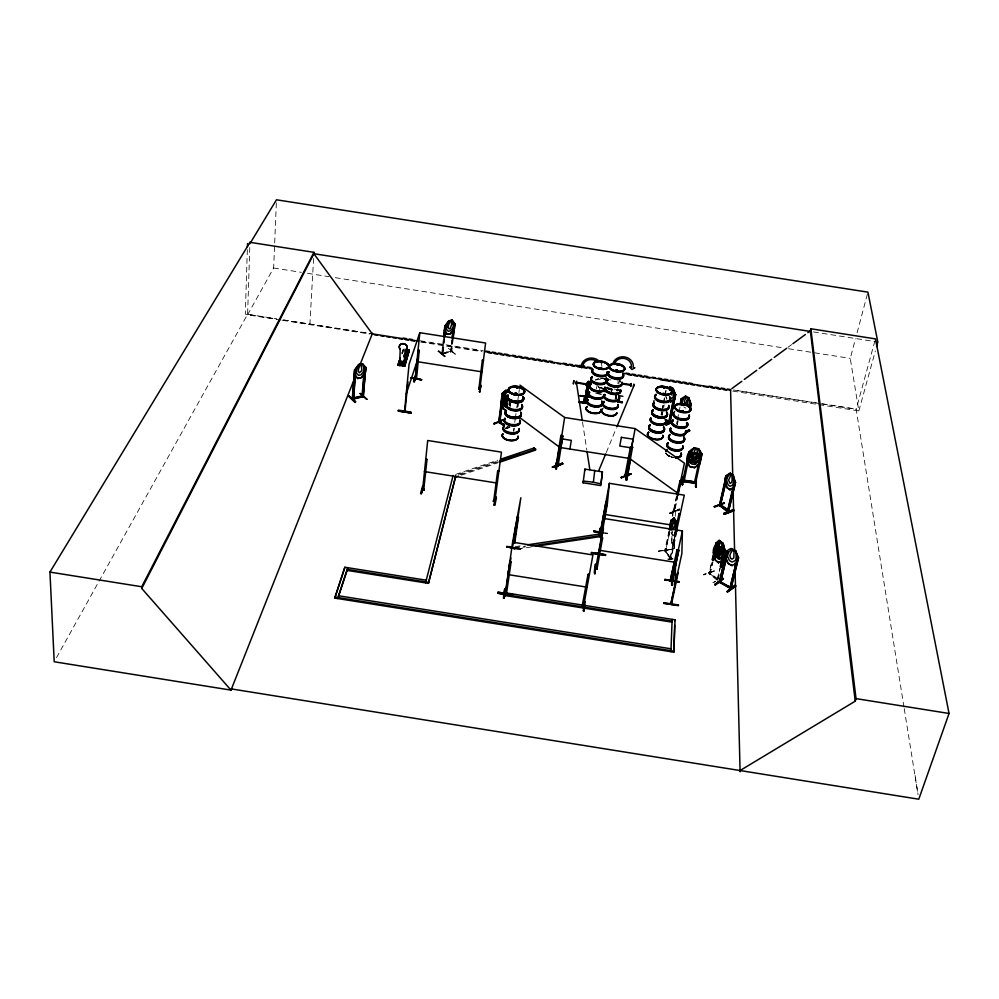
<?xml version="1.0" encoding="UTF-8"?>
<svg xmlns="http://www.w3.org/2000/svg" width="999" height="999" viewBox="0 0 999 999"><rect width="100%" height="100%" fill="white"/><g stroke="black" fill="none" stroke-linecap="round" stroke-linejoin="round"><path stroke-width="0.75" stroke-dasharray="5 3.75" d="M673.751 544.393L672.552 544.18L672.652 542.782L674.175 543.019L673.651 544.43L674.038 542.994M673.863 548.264L674.163 539.66L673.863 548.264L674.625 548.376L674.163 539.66M672.577 543.381L674.175 543.294M247.34 249.675L245.304 314.123L276.76 319.006M281.006 320.092L247.59 314.835L249.9 243.694M674.75 531.643L674.362 543.993L671.678 543.568L672.115 531.218M675.249 516.196L675.586 510.651L672.989 510.239L672.639 515.784M671.678 543.568L672.252 531.83M672.777 516.408L672.989 510.239M247.59 314.835L273.639 267.994L276.473 199.788M670.004 558.366L670.466 558.229M666.071 550.649L664.884 549.862L665.396 550.574M309.865 324.625L313.861 253.709M602.197 532.966L607.542 533.616M402.572 351.685L405.494 352.497M620.092 381.481C618.356 379.495 619.83 383.042 620.279 380.419M619.255 381.343L618.793 383.866M615.884 398.151L616.096 395.204M616.246 395.292L615.933 398.476L617.132 392.282L616.171 398.638M616.058 398.501L617.057 398.164M618.106 382.23L617.832 383.666M614.984 401.148L615.596 395.167M615.347 398.126L615.646 395.142M445.129 356.094L438.586 350.724L445.154 356.094L444.543 356.793L438.049 351.336L444.543 356.768M612.137 389.036L611.513 392.607M443.494 338.336L441.72 353.871L451.585 351.561M444.617 338.311L443.032 353.846L442.919 352.597L441.958 352.759L442.008 354.071L443.718 338.524M444.393 338.124L442.569 353.634L441.883 353.796M611.138 390.109L610.926 391.258M448.951 348.788L455.094 353.796M451.785 350.836L450.487 351.81L451.973 339.41M450.724 351.998L452.197 339.598M450.487 351.81L451.423 351.561L452.859 339.21M442.095 354.046L451.71 351.76L453.084 339.398M451.81 351.735L451.923 350.736L450.774 350.736M604.407 388.561L598.726 387.4L601.773 387.874M599.375 387.649L604.407 388.623M596.715 386.613L596.328 388.936M508.766 404.77L509.078 402.447M509.428 405.806L510.264 399.687M509.74 405.681L510.576 399.563M507.255 426.66L507.267 427.772M507.442 426.673L507.155 427.684C505.082 426.036 508.878 428.846 507.867 426.573M509.94 407.929L510.651 403.246M507.529 426.735L507.392 427.784L506.543 427.297M510.352 405.706L510.464 403.409M513.511 431.231L513.923 428.284M514.747 422.365L515.359 417.932M515.571 416.458L515.984 413.499M516.808 407.592L517.682 401.373M517.882 399.9L518.718 393.993M518.918 392.52L519.33 389.56M513.848 431.118L514.26 428.171M517.157 407.48L517.569 404.533M518.094 406.543L518.506 403.584M520.804 549.038L515.159 548.126L520.804 549.025M513.811 547.489C530.931 548.701 512.637 550.187 513.299 548.239M513.436 547.702L513.311 549L514.073 547.802M513.986 548.926L514.148 547.802M531.256 546.94L514.473 549.462L514.622 548.501L525.299 546.903M618.481 390.359L617.257 390.634L617.444 389.41M520.779 549.225L520.879 548.576M598.701 387.6L598.863 386.65M599.537 390.085L599.937 387.774M617.444 389.573L618.581 389.935M620.154 381.019L617.07 380.894M611.388 392.532L612.012 389.011L608.441 387.175M617.007 392.257L616.221 398.039M617.22 391.221L618.119 386.888M607.504 533.803L607.617 533.166L604.557 532.717M677.984 495.117L674.675 511.388C676.385 510.002 672.14 508.916 674.275 510.339C674.175 513.636 672.165 508.129 674.562 510.439M676.485 496.153L673.388 510.876L674.525 511.226M674.8 510.239L673.863 509.565M507.617 427.56L506.943 427.122M661.051 414.835L661.638 411.875M661.937 410.389L663.099 404.458M663.398 402.972L664.572 397.04M664.859 395.554L666.033 389.622L666.745 390.06M661.326 414.71L661.912 411.738M662.2 410.264L663.373 404.32M663.661 402.847L664.834 396.915M665.134 395.429L666.296 389.498L667.157 389.972M661.9 415.309L662.487 412.35M662.175 415.184L663.348 409.253M663.636 407.767L664.223 404.807M676.523 423.976L677.135 420.991M677.434 419.505L678.658 413.549M678.958 412.063L680.182 406.106M677.122 424.587L678.646 417.145M677.384 424.463L677.996 421.478M658.616 551.698L658.716 551.048L671.303 549.438L671.203 550.099L658.341 551.211M679.795 509.89L669.717 513.374L679.42 508.941M669.867 512.774L670.242 513.723L679.757 509.802M668.93 531.181L664.71 550.924M669.38 531.118L665.359 551.835L670.229 530.332M676.822 496.016L673.738 510.701L674.15 509.665M669.792 530.394L665.759 551.673M665.359 551.835L665.334 550.586M665.796 551.785L666.071 550.586M677.659 495.242L674.175 511.438M675.586 510.651L675.399 511.563L672.802 511.163M672.652 542.782L672.702 544.28M675.274 531.368L672.552 544.18L673.801 544.368M669.929 558.466L675.898 530.669M670.441 558.304L676.648 529.158M676.485 531.031L675.973 533.491L672.926 535.626L671.041 532.829M670.167 557.367L670.866 557.28L670.604 559.203L676.535 531.293M676.885 531.356L671.041 559.14L665.147 550.874M714.522 570.754L703.371 574.587L714.51 570.741M703.87 575.024L703.958 574.375M709.789 574.013C712.312 573.613 708.378 570.254 709.04 573.451L711.825 561.301M709.203 572.29C711.925 572.714 708.254 573.401 709.864 572.165M711.85 562.687L708.953 573.251M709.964 572.877L709.827 574.088M709.952 574.113L712.649 562M709.864 574.025L713.011 561.875M712.874 582.767L715.646 581.218L713.011 582.792M717.582 578.896C701.698 565.933 710.826 576.023 717.881 579.02M717.407 578.683L719.892 568.131M717.419 580.057L720.254 568.006M718.231 579.383L719.292 574.862M818.868 404.632L858.84 410.914L850.274 358.391L855.481 338.811M857.092 332.792L867.519 293.656M903.983 707.105L856.168 409.278L875.049 340.384M858.84 410.914L875.336 350.999M401.935 353.871L403.421 349.126M402.048 353.896L403.434 349.7M401.998 352.659L403.384 349.488M402.11 352.672L402.922 349.85M606.281 452.472L616.321 428.159M56.481 657.679L247.615 314.26L276.473 318.793M671.291 549.462L658.304 551.248M714.322 571.203L703.82 574.85M787.911 347.352L791.658 344.605M445.017 356.593L438.449 351.236M672.789 542.807L672.602 543.881L673.95 544.118M595.416 379.957L598.838 378.259M505.594 428.534L509.602 426.923M507.342 428.209L509.927 427.135M507.38 428.309L509.965 427.21M505.681 427.934L508.279 426.873L505.731 428.022M505.681 428.421L509.552 426.81M669.904 512.862L679.457 509.015M669.717 513.374L679.37 509.428M455.569 474.4L497.727 460.214M458.366 474.35L497.602 461.126M460.052 474.7L497.852 461.938M461.401 475.137L497.727 462.862M438.037 351.398L438.648 350.699L445.079 356.156M595.541 380.032L600.849 379.108L604.682 379.707M515.084 546.665L521.178 545.754M514.947 547.627L525.611 546.028M451.486 351.573L451.698 350.549M670.104 557.492L665.521 551.061L670.829 558.104M670.766 558.016L670.229 557.355M667.457 559.115L673.064 558.291M668.768 559.353L672.989 558.803M668.693 559.452L673.014 558.941M675.911 533.354L673.051 535.439M672.926 535.626L671.091 532.742M442.107 353.072L450.799 351.273L442.894 352.897M513.798 547.627L520.854 548.763M813.486 331.93L877.809 342.008M273.639 267.994L301.398 272.352M307.555 273.314L329.146 276.698M335.314 277.672L782.429 347.752M788.598 348.726L850.274 358.391M282.929 319.967L372.252 333.853L282.555 319.755M816.32 402.872L733.628 390.022L819.405 403.509M822.439 403.821L856.131 409.053M420.129 340.746L483.141 350.649M820.941 403.746L856.168 409.278M421.466 341.583L481.443 351.011M282.53 320.329L369.842 334.053M420.579 342.033L482.092 351.698M732.754 391.096L817.332 404.395M601.848 378.284L604.894 378.771M600.299 378.259L604.87 378.971M606.393 379.208L610.963 379.932M606.48 387.637L612.562 388.599M606.455 387.849L612.537 388.798M614.06 389.048L618.606 389.76M607.842 388.823L618.468 390.497M607.817 389.036L618.456 390.659M597.29 393.469L601.885 394.193M595.741 393.431L601.86 394.393M671.877 542.632L674.562 543.056M455.482 354.146L448.501 348.401M455.069 354.22L448.588 348.876M671.278 457.142L673.338 457.617M606.942 388.286L609.74 389.498M683.915 407.043L685.926 408.154M669.38 456.418L665.721 453.221M709.565 573.264L717.332 579.982M716.957 580.107L709.09 573.438M665.621 549.925L664.997 550.012M596.066 384.478L599.375 387.724M670.541 559.115L664.76 551.111M513.424 547.852L514.473 549.462M665.958 396.541L666.87 399.038M665.871 396.578L666.783 399.088M904.232 708.641L918.031 794.605M915.096 775.536L918.081 794.767M582.517 422.14L586.763 449.737M669.542 455.931A7.93 4.096 11.5 0 1 667.944 455.007M666.733 453.958A7.93 4.096 11.5 0 1 665.996 452.834M673.401 457.317A7.992 4.121 11.5 0 1 665.896 453.022M673.338 457.579A7.955 4.108 11.5 0 1 671.303 457.117A7.992 4.121 11.5 0 0 673.338 457.579A7.942 4.096 11.5 0 1 665.883 453.284A7.992 4.121 11.5 0 0 669.417 456.393A7.955 4.108 11.5 0 1 665.871 453.296M601.273 364.136A10.402 9.141 7.1 0 1 601.922 366.471M619.942 381.443A7.78 3.784 9.9 0 1 621.091 382.405M606.58 387.649A7.705 3.784 9.9 0 1 607.867 387.063"/><path stroke-width="1.5" d="M678.134 572.702L671.465 604.395L671.066 602.759L670.804 604.383L681.855 553.583L682.404 530.919L604.82 518.631M678.358 605.544L663.786 603.284L663.923 602.634L678.483 604.969M677.472 556.568L678.771 550.212L676.96 549.637M664.735 579.832L678.958 582.205L664.722 579.67M674 518.156L675.986 521.003L675.411 529.62M695.841 482.13L694.667 481.868L694.305 483.279L700.823 453.671L701.81 454.17L695.529 483.466L695.666 482.367M700.848 458.778L697.527 453.658L696.952 449.25M699.824 463.598L694.605 467.619L690.197 466.92C684.04 461.588 686.925 450.711 694.193 448.064L698.638 448.763L701.997 454.145L699.962 463.661L694.605 467.619M672.464 580.419C670.829 578.908 672.339 583.803 672.377 580.082M698.638 448.838L694.193 448.139M671.003 603.184L671.69 603.309L670.928 602.784M671.465 604.395L670.816 603.933M682.404 530.919L671.59 581.043M671.715 580.369L670.429 579.807M672.227 581.53L676.835 559.552M695.566 462.687L691.196 462.112M696.241 486.875L695.566 486.838L695.853 479.732M695.779 479.183L695.704 486.763M696.291 486.95L696.328 479.82L695.654 479.782M700.636 453.733L701.847 454.245L698.538 448.876L699.675 453.908L698.913 457.417L695.491 459.752L692.632 459.303L690.346 456.068L691.096 452.547L694.193 448.064M694.442 483.279L695.616 483.179L682.667 481.131M694.505 453.883L695.941 454.033L696.54 458.254L696.103 460.314L694.255 461.888L692.831 461.663L691.82 459.64L694.505 453.808M694.168 483.191L694.542 481.855L683.166 480.044L682.667 481.381L688.998 451.898L689.997 452.385M693.181 452.847L690.097 457.242L689.347 460.739L691.633 463.961L694.492 464.41L697.901 462.087C699.138 458.229 699.188 451.286 693.181 452.847L687.824 456.843L693.231 452.972L697.527 453.658L700.973 458.916L695.616 462.887L700.973 458.991L697.627 453.621L697.102 455.631L695.254 457.217L693.83 456.993L692.819 454.957L695.516 449.026L696.952 449.325M678.271 549.837L678.758 550.599M679.02 513.536L680.282 513.998L679.02 513.536L676.523 525.524M678.483 604.919L678.346 605.569L663.798 603.259M694.605 467.544L690.197 466.845L686.837 461.513M687.961 456.98L691.196 462.187L687.974 456.743M690.159 452.36L688.998 451.898M672.539 578.171L672.439 585.377L671.64 585.264L671.59 580.794M671.765 579.445L671.827 576.71M672.439 585.352L671.94 577.497M670.441 580.956L670.691 579.42L670.317 580.069M694.342 482.192C687.15 479.732 684.902 480.969 682.941 481.143M681.855 484.677C684.09 468.568 679.32 483.766 682.579 484.79L682.629 484.19M682.579 484.79L682.891 477.147L682.042 477.609M682.891 480.082L684.327 480.556M425.999 581.168L426.111 580.182L344.88 567.245L334.777 598.076L673.875 652.16L674.662 625.262M673.875 652.16L675.012 619.805L506.031 592.907L505.569 595.629L671.865 622.115L672.09 621.141L505.719 594.642L505.569 595.629M399.737 363.112L400.199 349.275A4.083 3.534 19.1 0 1 400.624 344.368A4.083 3.534 19.1 0 1 406.306 345.229A4.083 3.534 19.1 0 1 405.831 350.249L405.869 350.137A4.083 3.534 19.1 0 0 406.343 345.117A4.083 3.534 19.1 0 0 400.661 344.255A4.083 3.534 19.1 0 0 400.199 349.275L400.199 349.275M674.924 585.414L675.624 562.375L599.05 550.224M247.44 246.603L247.527 243.531M740.072 770.541L855.231 701.186L810.351 330.844L810.863 328.771L875.461 338.886L949.05 713.473L918.78 799.212L231.468 688.935L230.994 690.122L141.758 588.473L313.861 253.709L313.936 252.335L249.937 242.32L249.9 243.694L276.473 199.788L867.919 292.145L877.809 342.008L876.573 346.503M415.709 378.409L415.572 379.545L418.519 350.412L415.522 379.495M421.59 379.645L410.989 377.972M674.525 519.842L674.962 525.849L673.426 528.983L672.539 525.324L674.662 519.83M407.942 381.905L404.945 411.763L405.357 410.152L404.695 409.977L404.42 411.538M446.191 325.786L444.792 336.763M726.96 476.423L720.279 506.093L719.842 504.158L719.405 505.494L728.358 512.062L735.576 482.355L734.402 481.918M633.578 385.427C634.452 380.894 632.829 389.922 633.716 385.402M622.315 383.978L630.918 385.327L631.206 383.491L630.731 386.501L630.844 385.389M632.866 447.277L630.519 446.89L632.055 446.703M626.298 476.511L626.835 476.773M627.285 472.964L626.785 480.032L626.061 479.92L626.71 475.062M626.785 479.97L627.235 472.902M498.588 422.265L499.425 422.777L503.396 393.594L502.322 393.144L506.018 390.297L509.053 392.17M626.498 475.449L625.349 474.95L624.875 476.048L625.074 474.987L626.523 475.199L626.061 479.92M625.124 476.361L627.434 476.723L630.606 459.215M355.02 402.297L355.681 401.548L349.163 396.166C350.986 399.001 362.4 408.841 348.564 396.291M355.806 369.767L354.57 369.792L352.272 399.051L362.887 396.378M337.712 598.538L347.739 567.694M355.919 369.755L354.807 369.992L352.497 399.25L352.522 397.877L353.609 397.989M605.419 555.556L605.556 554.72L591.508 552.509L591.396 553.146L605.469 555.219M353.609 398.988L353.271 397.689L353.771 398.201C377.547 392.457 346.453 399.525 353.309 397.714M353.384 398.776L355.107 375.711M353.559 399.076L355.881 369.468M344.88 567.245L334.777 598.076M360.052 393.519L367.132 399.263M363.324 395.654L361.975 396.678L363.886 373.651M364.772 367.407L362.462 396.865M363.299 395.629L363.174 396.378M362.437 363.773L358.816 364.61L356.655 369.642L356.381 373.151L358.604 375.362L361.001 374.8L363.599 371.466C365.709 367.62 358.204 358.429 365.809 367.47L365.434 372.14L361.413 377.647L357.63 378.471L361.376 377.547L365.322 372.127M600.411 531.918L601.198 531.768L600.524 532.829M598.176 554.17C597.727 553.021 599.562 552.547 598.663 554.283L600.799 542.357M604.233 518.593L607.192 502.422L605.956 501.96L600.237 532.704M600.549 532.03L601.111 531.73M600.886 533.154L593.781 531.368L602.946 532.804M676.448 531.418L684.29 495.167L609.365 483.329L607.305 504.183L595.604 569.093L596.952 569.293L602.622 537.837M605.956 501.96L607.192 502.422M597.19 568.443C594.442 565.671 598.513 570.666 595.541 568.668M600.724 531.73L601.997 531.568M601.648 532.642L602.659 527.135M601.323 537.637L602.597 538.124M601.798 532.667L601.972 531.843L600.724 531.693M601.91 532.155L601.96 531.518M400.774 361.588C398.239 365.559 404.295 366.471 402.609 361.863L400.724 361.725L402.609 361.863M595.904 564.01C593.593 584.253 595.604 568.319 595.866 564.647L595.092 564.497L594.293 572.964L595.092 572.489M599.125 536.413L599.862 528.496L600.724 528.009L599.887 536.525L599.2 536.338M600.511 528.521L599.999 535.901M404.533 362.275L403.883 365.322L398.826 364.56L399.013 361.438L399.35 362.974L404.395 363.736L405.007 362.35L404.832 364.173M622.302 402.659L622.402 401.885L617.894 401.173M622.889 396.328L618.431 395.492M404.295 365.946L409.303 350.012L404.895 349.35M404.508 411.688L409.053 364.31L419.83 332.692L485.589 343.019L479.857 389.061L478.758 388.898L479.083 387.612C481.243 386.85 479.258 390.871 479.857 388.049L478.796 387.887M410.901 412.987L398.339 411.089L398.501 410.152L411.064 412.1L410.901 413.049L398.351 411.001M414.248 381.743L416.171 375.224L414.248 381.743L413.574 381.643L415.447 375.686L416.108 375.811M415.06 379.358L415.184 378.459M415.122 378.933L419.83 332.692M417.919 350.874L419.255 350.312L416.496 379.083L416.433 377.747L415.572 377.647M584.178 610.889L585.089 601.81L584.39 601.061L584.178 610.889L583.354 610.751L583.653 607.829M588.011 574.425L589.398 574.325L588.011 574.425L582.167 606.118M410.914 378.146L421.566 379.795L411.014 377.572M583.853 605.207L582.567 604.607L582.305 605.294M583.978 604.607L584.265 601.71M601.585 535.514L603.733 514.285M420.567 493.543L422.614 486.051L423.364 486.201L421.328 493.656L420.641 493.481M421.241 493.494L423.389 485.564L421.328 493.656M494.742 501.523C491.246 501.76 497.752 500.674 493.868 499.962L493.369 501.311L494.78 501.585L501.461 452.147L427.709 440.497L422.565 490.172L422.54 488.648M422.427 488.948L423.888 490.022L422.427 489.76M427.01 459.403L425.699 459.465L427.01 459.403L423.676 490.259L423.901 489.498M443.656 336.775L444.83 325.924L446.116 325.849L445.067 326.111L444.518 330.632L447.365 334.328L450.724 333.566L454.52 328.371L450.649 333.504M443.893 336.963L445.067 326.111L448.826 320.941L452.135 320.13L455.02 323.926L454.42 328.359M444.555 336.576L445.067 331.93M600.973 484.078L602.409 471.878L584.902 469.118L584.615 470.791M584.902 469.118L583.104 482.779L600.811 485.589L602.409 471.878M452.147 337.862L453.171 328.584M452.372 338.049L453.971 323.838M425.674 581.893L425.562 582.879L453.121 475.437M453.034 337.662L454.582 323.751L453.696 323.951L454.82 323.938L453.259 337.849M428.534 582.355L347.165 569.393L347.09 570.392L428.421 583.341L455.719 475.849L455.581 477.097L458.491 476.111M601.111 483.903L593.394 482.217L594.767 470.217M606.243 377.984L608.379 380.282L606.181 378.084M663.923 602.672L663.786 603.496M482.342 360.239L483.441 360.414L482.342 360.239L478.871 388.973L478.946 387.662M481.393 386.026L480.794 385.402L479.97 392.095L479.445 391.458M622.34 402.26L617.819 401.61M576.286 382.779L586.338 384.615L586.438 383.941L576.348 382.342L576.535 381.168L576.061 384.153L576.373 382.28L582.28 420.604M494.205 423.963L503.321 419.655L493.718 423.651L494.28 423.364M589.522 383.853L586.538 383.379L589.522 383.853L589.235 385.639L586.263 385.002L589.235 385.639M502.422 393.107L500.986 402.46L503.321 408.928L506.431 410.776M498.663 422.327L502.509 393.206C510.814 386.263 501.985 394.068 503.396 397.639L504.982 401.623L506.93 402.834M504.433 425.574L498.976 422.102L502.035 399.213M502.447 396.153L502.534 393.231M498.851 421.253C499.925 420.129 500.611 423.863 499.163 422.115L499.025 420.991L499.55 422.789M586.113 400.187L585.077 399.6L586.238 400.199L588.686 385.477M586.738 396.553L585.864 403.022L586.825 396.603M589.622 392.47C585.988 392.744 587.949 390.334 586.725 391.096M587.087 386.863L588.486 386.663L587.15 386.438L584.927 400.062L587.112 386.688L588.461 386.9M588.96 382.842L585.976 400.287L585.052 400.062M586.538 403.121L587.337 397.078M589.298 382.892C590.809 380.557 586.513 383.279 589.323 382.679M502.022 405.806L499.725 422.527M587.35 385.264L584.952 399.575L586.301 399.787M605.544 554.757L591.508 552.547M493.406 501.361L493.756 499.95M493.643 501.398L497.702 470.591L498.938 470.791L497.702 470.591M494.155 505.207L495.766 497.027L494.155 505.207L494.905 505.319L496.403 497.739L495.741 497.027M494.58 501.585L494.942 500.162L493.556 500.262M562.062 435.664L562.874 436.201L560.938 435.214L556.281 464.822M557.529 464.123L556.868 465.571L558.316 465.509M558.054 465.397L558.229 464.335L556.992 464.223M558.404 464.997L558.491 464.448M506.705 594.692L497.877 593.244L506.73 594.567M512.687 595.117L512.787 594.455L498.051 592.195L497.864 593.319M512.112 547.877L506.655 547.027L506.755 546.366L512.4 547.265M555.644 468.793C559.777 452.747 553.134 468.044 556.356 468.906L556.992 463.236M556.356 468.906L557.017 464.11M503.359 598.014C507.842 579.919 501.673 593.856 504.183 598.139L505.644 589.023M504.907 589.073L505.731 589.198M504.183 598.139L505.731 588.548M505.407 591.783L504.932 593.806L505.469 592.307L506.793 592.607L506.568 594.068M514.148 543.294L520.854 497.739L512.624 542.195L505.232 593.906L497.952 592.869L506.618 593.756M505.332 591.895L506.043 592.082L505.581 594.005L509.865 561.176M512.562 547.302L515.921 524.388M513.548 542.594L517.332 516.733M506.243 594.105L506.493 592.469L505.357 592.12M506.418 594.043L511.138 561.875M514.647 543.369L518.518 517.132M533.928 448.888L534.065 447.989L500.636 459.228M579.208 401.573L588.286 403.034M730.144 587.899L737.512 557.092L738.598 557.692L731.006 588.786L730.943 587.587L720.666 582.055L729.869 587.25L731.38 587.275L731.106 588.374M534.065 447.989L535.651 449.188L535.514 450.099L499.188 462.375M591.196 383.079L588.186 382.242M588.274 381.78L589.497 381.63M498.026 592.282L508.341 593.893M576.323 382.505L576.248 382.979M622.427 383.304L631.031 384.652L630.918 385.314M726.435 551.448L727.909 551.81L720.354 582.779L719.43 581.006M403.733 363.711L405.869 350.137M552.322 467.07L562.662 463.923L552.322 467.07L562.337 463.061M720.754 582.654L720.853 581.343M552.797 467.42L562.637 463.811M556.505 464.547C556.58 463.898 556.256 463.711 558.179 465.497M556.593 464.622L559.615 445.579M519.955 385.139L564.635 417.495L557.105 465.609M556.243 464.735L557.105 465.372L557.617 464.185M560.839 447.602L562.225 438.936L571.316 440.372L569.905 449.026M558.104 465.759L562.899 435.964M562.287 462.962L562.662 463.898M579.208 401.523L579.095 402.297L586.663 403.471M670.341 526.548L671.615 520.442L670.117 528.858M586.238 385.164L586.538 383.379M585.139 400.162L588.324 381.431L591.383 381.918M586.063 399.625L587.275 392.332M506.68 593.244L506.793 592.607M588.311 381.506L591.358 382.118M583.104 482.779L583.391 481.106L593.394 482.217M506.043 592.082L505.244 592.682M580.007 395.816L589.035 397.202M506.655 547.027L512.387 547.452M593.743 531.643L593.856 531.006L603.034 532.455M582.454 606.256L582.717 604.607M583.478 606.418L583.691 605.232M583.641 606.343L592.919 554.944L512.624 542.195M583.803 606.368L583.741 604.77M583.354 610.751L583.566 610.177M527.285 544.842L598.938 534.153L599.912 536.65L535.839 546.253M600.349 533.129L609.365 483.329M599.912 536.65L598.938 534.153M600.824 533.204L604.807 511.126M605.319 508.541L605.881 505.244M601.311 539.747L603.483 527.859M596.74 569.28L596.952 568.119M510.951 557.979L507.892 574.575L587.1 587.175M513.748 542.744L516.221 529.358M620.991 477.547L631.131 473.738L621.041 477.497M621.478 477.897L621.54 477.272M624.862 476.286L630.531 446.64M624.999 476.311L626.173 476.486L626.623 475M626.173 476.486L635.152 428.608L564.635 417.495M626.423 475.274L627.072 476.885L632.529 447.402M653.334 403.983L653.995 400.661M728.683 511.938C728.683 508.041 709.477 499.113 728.883 510.789M593.781 531.368L602.946 532.904M728.321 512.125L727.522 511.451L734.327 481.468M727.759 510.414L728.046 511.363M671.827 395.104L671.927 388.661L670.878 388.087L669.68 390.297M671.715 422.602L666.083 424.9L672.639 421.203M675.674 394.667L674.487 393.956L675.674 394.667L669.805 423.089L669.742 421.99L665.496 419.555M674.525 394.006L668.743 422.527L670.079 422.952L670.292 421.903L669.342 421.341M673.9 398.638L668.918 422.614M669.255 422.452L669.505 421.416M675.399 394.792L669.705 423.027L666.308 421.103M498.713 422.302L504.12 425.699M680.207 404.745L681.43 398.788L682.567 399.15L681.343 398.826M719.592 505.219L720.042 505.969M720.129 506.018L725.936 482.28M680.481 404.62L681.693 398.663M681.393 403.746L682.267 399.288M682.23 403.109L682.929 399.7L685.526 396.079L681.243 398.726L680.406 403.221M687.3 404.345L687.424 397.864L686.363 397.277L684.527 400.587L684.79 404.907L688.698 397.777L691.008 404.12L688.786 397.739L685.489 395.929M688.573 406.618L689.285 403.221L688.786 397.739M689.435 406.531L690.321 403.421L691.196 403.908L689.959 409.877M689.685 410.002L690.933 404.033L689.947 403.584M689.273 429.97L689.622 430.769L685.252 432.38M676.123 520.991L674.138 518.144L670.966 520.354L670.017 525.299L670.654 529.795M669.255 529.657L671.103 520.342L674.15 518.306M676.81 494.642L680.007 480.894L680.856 481.506L677.984 495.117M677.135 494.505L677.772 491.483M677.659 495.242L684.415 463.149L635.152 428.608M690.059 451.985L684.028 481.643M684.103 481.605L684.327 480.307M664.71 579.969L664.847 579.333L679.095 581.568L678.958 582.205M675.898 530.669L676.448 527.31M676.485 531.031L676.048 520.916M676.885 531.356L676.96 527.697M670.154 580.869L674.4 561.575M676.96 549.937L670.304 580.894L671.728 581.118L671.827 579.682M678.771 550.212L672.152 581.231M671.64 585.264L671.865 584.69M670.754 604.32L677.622 572.627M401.985 362.749C401.373 358.766 401.448 365.035 401.698 362.212M401.536 362.949L402.335 361.576M671.927 620.329L672.14 619.355L670.928 651.685L671.141 650.699M674.8 620.779L675.012 619.805M714.16 506.68L724.312 502.909L714.223 506.63M714.672 507.055L724.113 503.346M730.069 489.722L726.822 487.475L724.812 480.531L725.886 475.799L730.182 473.251M719.517 504.27L719.405 505.494M724.912 480.556L725.886 475.799M719.355 505.519L726.086 475.874L727.284 476.373M720.029 503.808L726.448 475.774C735.376 469.98 726.136 475.699 726.685 480.556L728.084 484.84L730.119 486.326L732.791 484.965L733.616 481.418L733.179 475.649L730.107 473.439M720.279 506.093L720.766 504.732M713.423 552.822L715.421 560.064L718.531 562.712L715.346 560.152L713.423 552.822L714.535 548.014L718.805 545.691L721.915 548.289L723.726 555.719L722.502 560.402L718.518 562.549M712.175 559.802L716.358 543.144L717.182 543.831L716.658 543.481L712.986 560.489M712.537 559.677L714.622 550.661M715.321 547.652L716.358 543.144M724.362 514.26L733.878 510.589L724.362 514.26L723.988 513.274L733.553 509.727L724.013 513.286M713.361 560.364L714.048 557.355M714.872 547.976L718.83 545.866L718.368 547.914L719.904 551.423L721.365 550.412L721.852 548.289L721.802 543.294L720.791 542.469L716.221 549.35L715.396 552.947L716.733 557.492L718.718 559.165L721.365 557.966L722.215 554.358L721.915 548.289M719.755 505.294L727.522 511.563L728.084 510.189M732.667 490.621L727.522 511.451M728.159 512.037L728.458 510.951M730.082 473.289L733.353 475.524L735.276 482.567L734.078 487.187L729.944 489.61M735.376 482.529L728.296 512.062M714.697 584.527L723.388 578.508L715.346 584.902L714.697 584.527L722.627 578.721L723.239 579.145M715.346 584.902L723.388 578.508L715.259 584.74M720.242 566.62L724.175 549.775M733.528 509.69L733.878 510.639M720.604 566.495L722.027 560.476M721.066 567.32L725.336 550.611L724.5 549.925M714.647 547.976C714.56 552.734 718.531 561.463 723.963 555.631L725.099 550.799L723.164 543.394L719.929 540.846L723.076 543.481L725.099 550.799M721.428 567.195L725.336 550.611M732.105 565.571L727.971 563.386L725.149 556.268C722.289 551.411 737.924 543.806 728.396 552.534L727.522 556.231L729.457 560.614L732.08 562.075L735.376 560.576C738.149 554.994 732.03 542.557 738.498 557.929M726.835 551.211L719.33 582.305L726.56 551.411L727.547 552.06M720.479 582.854L726.186 559.14M480.881 385.464L479.47 391.945L480.794 385.402M727.197 591.608L735.264 585.189L735.714 586.151L727.197 591.608C751.897 573.226 710.901 604.258 735.714 586.113M478.633 388.873L480.032 388.873M737.287 556.992L738.323 557.892L730.706 588.673M735.739 564.423L729.882 588.211M401.086 362.412L401.536 361.251L402.335 361.588M401.748 362.562L401.96 362.637M401.71 362.187L401.948 361.551L401.885 362.849M428.421 583.341L455.606 476.773M423.713 489.96L422.677 489.797M683.766 411.8L682.991 412L683.091 410.951M682.492 405.319L683.216 404.857L683.279 405.544M681.38 411.401L683.316 411.014M683.466 405.407L682.092 405.107L683.403 405.132M682.629 412.05L681.805 411.451L682.317 410.826M682.642 404.645L683.478 405.232M421.566 379.795L411.064 377.784M855.231 701.186L856.031 698.626L810.863 328.771M416.571 378.346L415.397 377.797M363.386 396.653L352.759 399.225M404.632 410.577L405.357 410.152M414.173 381.581L416.146 375.224M362.45 395.816L362.962 395.329M557.267 464.31L556.418 463.673M409.19 350.562L404.657 366.271L409.265 350.362M419.255 350.312L418.094 350.349M407.767 350.574L402.672 365.959L403.958 366.158L409.303 350.012M403.646 364.398L407.679 351.586M408.404 350.674L403.584 366.059M408.554 350.661L403.072 365.784M403.833 366.133L408.778 350.711M402.672 365.959L407.629 350.537M401.648 362.562L401.361 361.963M664.635 394.642L664.61 393.618L664.31 394.443M400.162 359.265L398.251 365.06L399.775 365.522M398.364 365.085L400.212 359.49M398.988 365.384L399.9 362.587L399.125 365.434L398.326 364.86L398.963 363.099M663.998 387.962L664.173 387.325M662.974 393.931L664.085 394.555M400.274 358.266L397.902 365.272L400.124 358.216M406.218 393.943L416.983 361.626L481.993 371.853M338.661 595.691L347.19 570.117M665.234 419.692L669.23 421.341M616.808 371.178C619.28 370.392 614.173 370.179 616.758 370.017M616.858 371.091L615.921 370.754L616.883 370.479M617.32 364.473C618.918 364.46 615.109 365.11 617.694 365.047M617.769 364.735L616.957 364.423M230.994 690.122L355.582 375.886M359.615 365.734L372.49 333.266M231.581 688.96L231.119 690.147L54.208 661.763L49.95 572.09L249.937 242.32M600.112 368.381C602.147 366.146 602.322 370.417 599.575 368.094M600.961 362.35L601.485 362.475M601.935 362.013L601.236 362M601.798 361.925L601.935 362.712M600.749 368.569L600.037 368.256L600.811 367.944M598.588 471.053L605.681 453.896M616.92 426.735L633.478 386.713M601.173 362.325L602.147 362.425M506.93 391.645L503.246 398.801L502.784 402.272L504.358 406.243L506.306 407.467M507.629 401.548L507.18 396.953L506.206 396.353L504.445 401.76L506.118 404.757M349.076 396.091L355.482 402.11M516.158 393.444L516.446 394.268M515.734 394.355L515.272 393.768M716.795 543.568L715.996 543.269M516.895 387.737L517.819 387.849L516.745 387.899M517.157 387.038L517.857 387.762M672.065 390.784L673.176 388.574L669.929 386.788L667.894 388.174M141.758 588.473L141.746 586.75L313.936 252.335M730.968 474.775L728.558 480.207L730.144 483.491L731.618 482.405L732.092 480.319L731.992 475.512L731.068 474.737M719.667 547.315L717.245 552.722L718.781 556.243L720.229 555.232L720.729 553.121L720.666 548.139L719.555 547.352M402.26 361.913L401.523 361.8M621.453 477.709L630.956 474.188M354.657 369.992L358.691 364.448L362.5 363.648M354.72 370.055L358.816 364.61M444.93 326.099L448.751 320.879L452.197 320.192M682.704 477.584L682.479 484.677M405.02 411.675L404.62 411.113M671.066 602.809L671.715 602.959M682.067 411.8L682.429 411.014M681.88 411.388L682.829 411.263M682.629 405.045L682.192 404.945M664.435 394.38L664.597 393.731M662.986 393.718C662.1 392.582 663.686 396.303 664.922 393.981M664.672 393.781C660.888 392.919 665.946 394.33 663.611 394.093M663.773 387.824L664.485 387.812M664.672 388.186L663.786 388.012M507.992 398.938L506.755 400.124L505.769 399.513L505.344 395.067L501.598 397.839L504.208 404.145L507.155 406.118M617.282 371.079L616.982 370.067M615.509 370.442L616.296 370.242M615.871 370.429L617.107 370.841M617.27 364.323L617.619 364.398M617.657 364.623L617.607 364.91M599.637 367.957L600.599 368.244M515.059 393.681L516.533 393.881L515.934 394.38M515.159 393.256L515.422 394.343M517.694 387.774L516.67 387.687M688.948 452.21L694.23 448.264M727.422 591.071L735.276 585.239M731.817 388.623L741.795 381.293M744.28 379.458L756.755 370.279M759.24 368.444L771.703 359.278M774.2 357.442L786.663 348.276M792.906 343.693L805.369 334.515M807.854 332.679L810.351 330.844M557.005 464.473L558.453 464.685M732.017 565.634L727.971 563.386L725.149 556.268M737.212 562.937L731.992 565.471M733.99 550.824L732.667 550.099L730.381 553.621L729.869 555.794L730.681 558.416L731.992 559.14L733.79 557.966L734.078 550.761M731.58 548.526L735.664 550.761M397.852 365.247L404.745 366.246M403.808 366.109L404.021 363.861M667.956 388.299L670.042 386.9M674.55 399.263L670.529 401.948M670.491 398.913L673.089 397.377L673.776 393.981L673.101 388.661L670.017 386.75M715.759 543.156L720.042 540.809M584.003 605.232L582.405 605.032M718.418 562.749L722.589 560.526M595.854 567.532L595.616 569.018M685.751 432.579L689.622 430.694M685.789 432.679L689.622 430.744M685.376 431.793L689.21 429.882M685.426 431.88L689.235 429.895M672.677 421.278L666.221 424.325M672.589 421.665L666.233 424.9M666.083 424.9L671.365 422.402M674.562 399.4L670.466 402.122M624.875 476.048L626.223 476.336M673.101 388.661L675.561 394.83L673.176 388.574M589.76 385.914L589.735 385.926A7.767 3.809 9.6 0 0 597.976 391.046A7.767 3.809 9.6 0 0 604.957 387.3M601.66 361.863L600.824 362.387L601.623 362.749M601.336 362.1L601.873 362.15M514.885 393.381L515.696 393.381A1.274 0.637 7.9 0 1 517.032 394.255A1.274 0.637 7.9 0 1 515.072 394.393M516.583 393.931L515.184 393.793M422.639 488.711L423.876 488.823M494.093 423.813L503.121 420.104M362.175 395.567L363.374 395.567M503.484 408.803L506.393 410.626M503.321 408.928L501.186 402.447M501.798 397.752L504.145 404.233M501.798 397.902L505.319 395.154L508.254 396.965L505.194 395.042M507.904 392.245L506.83 391.683M508.891 392.295L506.018 390.297M680.856 481.506L679.67 481.031M723.85 513.873L733.503 510.302M726.822 487.475L729.957 489.772L734.165 487.3M734.253 481.88L735.576 482.355M733.353 475.524L735.164 482.529M718.805 545.691L721.827 548.364L723.863 555.506M719.655 557.917L716.57 555.319M713.648 552.822C710.789 547.077 726.011 530.444 716.508 548.139L717.844 552.684L719.842 554.358L722.502 553.146L723.164 543.394M500.511 460.152L519.393 453.783M499.313 461.451L535.651 449.188M505.756 592.769L505.906 591.957M365.584 367.482L364.373 367.52M361.163 364.672L359.965 364.947L358.479 369.218L358.329 371.278L359.353 372.814L361.925 370.442L361.101 364.61M683.304 411.638L681.855 411.213M447.427 334.203L450.724 333.566M682.042 411.064L683.491 411.488M662.936 393.506L664.135 393.456M664.198 387.999L664.722 387.812M516.133 394.368L516.995 393.868L515.309 393.181M617.182 371.216L617.345 370.229M517.707 387.487L517.32 387.362M531.406 545.991L600.087 535.701M675.986 521.003L677.16 528.558L676.435 527.784M670.079 525.237L670.716 529.757M674.138 518.144C671.415 521.565 670.666 526.023 671.927 530.194M558.141 465.796L557.017 465.584M598.413 552.684L598.913 553.134M664.36 394.543L663.186 394.168M600.436 368.643L601.173 368.581M601.023 368.731L601.91 368.344L600.536 367.682M616.907 371.391L617.769 370.691M730.806 588.711L719.38 582.28M695.754 482.405L694.43 482.18M515.934 393.394L515.696 393.381A1.274 0.637 7.9 0 0 514.672 394.093M601.011 368.356L600.087 368.019M404.395 350.886L408.816 351.548L405.831 351.473M405.532 352.135L408.441 352.947L405.494 352.497M405.02 353.683L407.954 354.495L404.995 354.046M404.57 355.057L407.492 355.869L404.533 355.419M404.058 356.618L406.993 357.43L404.033 356.98M422.527 489.81L423.863 489.972M509.727 561.975L511.076 562.187M810.426 331.456L313.861 253.709L372.252 333.853L418.394 341.096M506.418 592.919L505.107 592.569M403.221 338.087L406.293 338.574M409.365 339.061L412.45 339.535M486.213 351.136L489.285 351.623M492.357 352.098L495.429 352.585M498.513 353.072L501.585 353.546M504.657 354.033L507.729 354.52M512.337 355.244L515.409 355.719M518.481 356.206L521.565 356.693M524.637 357.18L527.709 357.654M530.781 358.142L533.853 358.629M536.925 359.103L539.997 359.59M543.081 360.077L546.153 360.552M549.225 361.039L552.297 361.526M563.061 363.211L566.133 363.698M569.205 364.185L572.277 364.66M575.349 365.147L578.421 365.634M587.649 367.083L590.721 367.557M626.061 373.114L629.145 373.601M632.217 374.088L635.289 374.563M638.361 375.05L641.433 375.537M644.505 376.011L647.577 376.498M652.197 377.222L655.269 377.709M658.341 378.184L661.413 378.671M664.485 379.158L667.557 379.645M670.629 380.119L673.713 380.607M676.785 381.094L679.857 381.568M682.929 382.055L686.001 382.542M689.073 383.017L692.145 383.504M709.053 386.163L712.125 386.65M715.209 387.125L718.281 387.612M721.353 388.099L724.425 388.574M727.497 389.061L730.569 389.548L732.729 475.911M484.515 351.498L592.17 368.419M622.939 373.251L730.581 390.172M374.45 334.777L377.522 335.264M380.607 335.739L383.678 336.226M386.75 336.713L389.835 337.187M392.907 337.674L395.979 338.162M399.051 338.649L402.135 339.123M405.207 339.61L408.279 340.097M411.363 340.572L414.435 341.059M488.249 352.659L491.321 353.147M494.393 353.634L497.477 354.108M500.549 354.595L503.621 355.082M506.705 355.569L509.777 356.044M514.385 356.768L517.47 357.255M520.541 357.742L523.613 358.216M526.685 358.703L529.77 359.19M532.842 359.677L535.914 360.152M538.998 360.639L542.07 361.126M545.142 361.601L548.214 362.088M551.298 362.575L554.37 363.062M557.442 363.536L560.526 364.023M565.134 364.747L568.206 365.234M571.291 365.721L574.363 366.196M577.434 366.683L580.506 367.17M583.591 367.644L586.663 368.132M589.735 368.619L592.819 369.106M628.184 374.662L631.256 375.137M634.328 375.624L637.412 376.111M640.484 376.598L643.556 377.073M646.64 377.56L649.712 378.047M660.476 379.732L669.705 381.181M672.777 381.668L675.848 382.155M678.933 382.629L682.005 383.117M685.077 383.604L688.149 384.091M691.233 384.565L694.305 385.052M697.377 385.539L700.461 386.014M703.533 386.501L708.141 387.225M711.226 387.712L714.297 388.199M717.369 388.673L720.454 389.16M723.526 389.647L726.598 390.134M588.161 382.392L591.233 382.867M587.15 386.326L588.523 386.488M604.083 391.396L606.343 391.745M586.575 391.895L589.66 392.257M617.794 401.86L622.302 402.609L617.782 401.948M586.713 403.084L579.145 401.948L586.7 403.184M424.413 471.565L497.252 483.091M605.282 514.535L671.553 525.037M591.396 553.146L605.444 555.332M338.386 595.754L671.203 648.826M334.852 597.065L674.1 651.173M856.031 698.626L949.05 713.473M49.95 572.09L141.746 586.75M366.645 399.338L360.214 393.419M516.258 393.319L515.097 393.569M682.841 481.431L695.479 483.404L695.704 482.105M682.267 405.169L683.204 404.807M517.282 387.5L516.82 387.649M719.73 582.017L731.143 588.461M626.66 476.173L627.31 476.698L627.634 475.674L626.86 475.112M616.246 371.054L615.559 370.492L615.996 371.191M681.98 412.038L681.493 411.288M665.359 420.279L669.979 422.864M504.045 404.27L507.055 406.156M504.532 424.825L499.65 422.04L504.22 424.95M506.905 407.33L505.544 403.196C503.896 407.305 501.273 403.958 505.132 402.235L504.045 397.752L505.769 401.86L508.066 400.199M678.034 493.419L629.532 458.454L559.852 447.452L519.492 417.395M454.582 323.751C448.663 315.347 454.807 323.676 452.897 327.697L450.462 330.819L448.276 331.318L446.378 329.158L448.826 320.941M444.555 330.507L447.365 334.328M663.561 387.862L663.786 387.45M723.975 550.049L724.962 550.736M365.809 367.47L363.249 396.703L365.684 367.545M354.57 369.792L354.495 374.662L357.767 378.396M354.37 374.737L357.704 378.534M503.159 429.095L503.096 429.495M683.366 411.138L683.865 411.788M735.576 550.824L738.411 557.991M724.912 480.494L726.922 487.437M714.76 547.939L716.683 555.282M506.168 402.847L506.918 405.719M587 451.273L589.835 469.667M733.079 489.947L734.59 550.736M734.902 563.211L740.097 771.815M522.202 406.905A8.104 4.108 7.9 0 1 513.411 410.776A8.104 4.108 7.9 0 1 506.768 404.47M521.778 405.319A8.217 4.171 7.9 0 1 514.535 410.489A8.217 4.171 7.9 0 1 506.73 403.958M520.691 412.15A8.067 4.121 7.9 0 1 513.573 417.27A8.067 4.121 7.9 0 1 505.919 410.826A8.054 4.108 7.9 0 0 512.537 417.12A8.054 4.108 7.9 0 0 521.278 413.236M520.691 412.325A8.092 4.133 7.9 0 1 513.548 417.47A8.092 4.133 7.9 0 1 505.869 411.001M522.927 397.152A8.242 4.146 7.9 0 1 515.671 402.285A8.242 4.146 7.9 0 1 507.842 395.779M521.803 404.445A8.104 4.108 7.9 0 1 514.66 409.54A8.104 4.108 7.9 0 1 506.955 403.097M521.828 404.895A8.217 4.171 7.9 0 1 514.585 410.065A8.217 4.171 7.9 0 1 506.78 403.546M522.989 396.728A8.242 4.146 7.9 0 1 515.734 401.86A8.242 4.146 7.9 0 1 507.892 395.354M518.993 431.019A8.029 4.183 7.9 0 1 509.178 433.691A8.029 4.183 7.9 0 1 503.646 427.51M519.118 429.458A8.142 4.233 7.9 0 1 510.264 433.479A8.142 4.233 7.9 0 1 503.596 427.01M518.006 436.6A8.017 4.208 7.9 0 1 509.278 440.596A8.017 4.208 7.9 0 1 502.722 434.19M518.031 436.151A7.992 4.183 7.9 0 1 509.34 440.134A7.992 4.183 7.9 0 1 502.809 433.741M518.044 436.326A8.017 4.208 7.9 0 1 509.315 440.322A8.017 4.208 7.9 0 1 502.759 433.916M521.203 414.023A8.092 4.146 7.9 0 1 512.425 417.932A8.092 4.146 7.9 0 1 505.781 411.588M520.254 421.428A8.167 4.208 7.9 0 1 511.376 425.412A8.167 4.208 7.9 0 1 504.695 418.968M519.13 428.571A8.029 4.171 7.9 0 1 510.402 432.542A8.029 4.171 7.9 0 1 503.821 426.161M520.079 421.89A8.054 4.158 7.9 0 1 511.326 425.824A8.054 4.158 7.9 0 1 504.732 419.468M519.168 429.046A8.142 4.233 7.9 0 1 510.314 433.054A8.142 4.233 7.9 0 1 503.658 426.598M519.705 419.892A8.167 4.208 7.9 0 1 512.499 425.124A8.167 4.208 7.9 0 1 504.745 418.556M520.267 420.542A8.054 4.146 7.9 0 1 511.513 424.475A8.054 4.146 7.9 0 1 504.92 418.119M686.45 423.151A8.067 4.033 11.4 0 1 684.54 428.047A8.067 4.033 11.4 0 1 674.3 426.423A8.067 4.033 11.4 0 1 672.702 420.979M686.638 422.664A8.179 4.096 11.4 0 1 684.702 427.622A8.179 4.096 11.4 0 1 674.325 425.999A8.179 4.096 11.4 0 1 672.702 420.467M685.814 431.031A8.067 4.058 11.4 0 1 677.984 435.002A8.067 4.058 11.4 0 1 670.491 428.621M685.901 430.507A8.029 4.046 11.4 0 1 678.096 434.465A8.029 4.046 11.4 0 1 670.629 428.096M685.888 430.694A8.067 4.058 11.4 0 1 678.059 434.665A8.067 4.058 11.4 0 1 670.554 428.284M689.098 415.734A8.204 4.071 11.4 0 1 681.143 419.692A8.204 4.071 11.4 0 1 673.488 413.274M687.499 422.902A8.079 4.033 11.4 0 1 678.633 426.648A8.079 4.033 11.4 0 1 672.976 419.63M688.898 416.196A8.092 4.008 11.4 0 1 681.056 420.104A8.092 4.008 11.4 0 1 673.501 413.773M687.512 423.376A8.179 4.083 11.4 0 1 678.521 427.16A8.179 4.083 11.4 0 1 672.789 420.055M689.185 415.309A8.217 4.071 11.3 0 1 681.231 419.268A8.217 4.071 11.3 0 1 673.576 412.849M689.173 414.835A8.104 4.008 11.3 0 1 680.294 418.544A8.104 4.008 11.3 0 1 674.612 411.563M682.729 448.052A7.992 4.096 11.5 0 1 672.677 450.499A7.992 4.096 11.5 0 1 668.106 443.668M682.929 447.602A8.104 4.158 11.5 0 1 672.739 450.087A8.104 4.158 11.5 0 1 668.106 443.169M685.888 432.792A8.029 4.046 11.4 0 1 675.811 435.189A8.029 4.046 11.4 0 1 671.216 428.434M685.764 431.293A8.067 4.058 11.4 0 1 677.934 435.277A8.067 4.058 11.4 0 1 670.441 428.883M683.566 437.437A8.129 4.133 11.4 0 1 681.618 442.445A8.129 4.133 11.4 0 1 671.303 440.821A8.129 4.133 11.4 0 1 669.717 435.252M682.767 445.616A8.004 4.096 11.5 0 1 674.974 449.637A8.004 4.096 11.5 0 1 667.557 443.219M684.14 439.023A8.017 4.071 11.4 0 1 676.335 443.019A8.017 4.071 11.4 0 1 668.88 436.613M682.767 446.066A8.117 4.158 11.5 0 1 673.838 449.95A8.117 4.158 11.5 0 1 668.194 442.757M683.653 437.025A8.142 4.133 11.4 0 1 681.705 442.033A8.142 4.133 11.4 0 1 671.39 440.409A8.142 4.133 11.4 0 1 669.792 434.84M683.653 436.575A8.029 4.071 11.4 0 1 681.73 441.521A8.029 4.071 11.4 0 1 671.553 439.91A8.029 4.071 11.4 0 1 669.979 434.428M681.193 453.084A7.955 4.108 11.5 0 1 675.474 457.292M666.058 450.686A7.955 4.108 11.5 0 1 666.882 449.812M681.118 453.521A7.98 4.121 11.5 0 1 675.386 457.754A7.98 4.121 11.5 0 0 681.106 453.546M665.946 451.136A7.98 4.121 11.5 0 1 666.783 450.262A7.98 4.121 11.5 0 0 665.946 451.148A7.992 4.121 11.5 0 1 666.77 450.249M681.131 453.521A7.992 4.121 11.5 0 1 675.399 457.767M681.181 453.259A7.992 4.121 11.5 0 1 675.449 457.505M665.996 450.861A7.992 4.121 11.5 0 1 666.82 449.987M668.506 406.718A7.93 3.909 10.9 0 1 659.677 410.314A7.93 3.909 10.9 0 1 654.245 403.521M668.93 407.33A8.042 3.971 10.9 0 1 658.741 409.64A8.042 3.971 10.9 0 1 654.245 403.009M667.182 413.349A7.917 3.934 10.9 0 1 658.378 416.958A7.917 3.934 10.9 0 1 652.959 410.152A7.93 3.946 10.9 0 0 658.353 417.058A7.93 3.946 10.9 0 0 667.17 413.436M666.508 412.025A7.93 3.934 10.9 0 1 664.522 416.783A7.93 3.934 10.9 0 1 654.457 415.197A7.93 3.934 10.9 0 1 652.996 409.902M669.542 397.19A8.067 3.946 10.9 0 1 667.532 401.948A8.067 3.946 10.9 0 1 657.292 400.337A8.067 3.946 10.9 0 1 655.781 395.03M668.768 405.382A7.942 3.909 10.9 0 1 660.963 409.165A7.942 3.909 10.9 0 1 653.658 403.009M670.104 398.738A7.955 3.896 10.9 0 1 661.251 402.297A7.955 3.896 10.9 0 1 655.794 395.529M668.781 405.844A8.042 3.971 10.9 0 1 660.863 409.677A8.042 3.971 10.9 0 1 653.471 403.434M669.63 396.778A8.067 3.946 10.9 0 1 667.619 401.536A8.067 3.946 10.9 0 1 657.367 399.925A8.067 3.946 10.9 0 1 655.868 394.617M670.366 397.39A7.967 3.884 10.9 0 1 661.525 400.949A7.967 3.884 10.9 0 1 656.056 394.193M666.483 411.85A7.867 3.909 10.9 0 1 664.522 416.571A7.867 3.909 10.9 0 1 654.532 414.997A7.867 3.909 10.9 0 1 653.084 409.74M664.01 429.208A7.867 3.971 11 0 1 657.267 433.204A7.867 3.971 11 0 1 648.726 427.834M649.05 426.848A7.867 3.971 11 0 1 649.887 426.011M663.473 427.659A7.98 4.033 11 0 1 661.45 432.517A7.98 4.033 11 0 1 651.336 430.931A7.98 4.033 11 0 1 649.874 425.512M662.936 436.825A7.855 3.996 11 0 1 652.971 439.185A7.855 3.996 11 0 1 648.601 432.542M662.787 435.302A7.83 3.984 11 0 1 654.045 438.986A7.83 3.984 11 0 1 648.713 432.105M651.698 412.712A7.867 3.909 10.9 0 0 660.252 418.007A7.867 3.909 10.9 0 0 666.982 414.098A7.892 3.921 10.9 0 1 658.229 417.707A7.88 3.921 10.9 0 1 652.834 410.926M666.995 414.11A7.88 3.921 10.9 0 1 658.229 417.707A7.892 3.921 10.9 0 1 652.822 410.901A7.867 3.909 10.9 0 0 652.022 411.738M662.774 435.477A7.855 3.996 11 0 1 654.008 439.185A7.855 3.996 11 0 1 648.651 432.28M667.12 413.698A7.93 3.946 10.9 0 1 658.304 417.332A7.93 3.946 10.9 0 1 652.871 410.502M665.771 420.904A8.004 4.008 10.9 0 1 657.891 424.8A8.004 4.008 10.9 0 1 650.549 418.506M665.796 422.427A7.892 3.959 10.9 0 1 656.793 425.012A7.892 3.959 10.9 0 1 650.574 418.993M663.548 427.247A7.98 4.033 11 0 1 661.538 432.117A7.98 4.033 11 0 1 651.41 430.519A7.98 4.033 11 0 1 649.962 425.112M665.858 420.504A8.004 4.008 10.9 0 1 657.979 424.388A8.004 4.008 10.9 0 1 650.636 418.106M665.846 420.042A7.892 3.946 10.9 0 1 658.066 423.876A7.892 3.946 10.9 0 1 650.824 417.682M612.787 364.323A10.34 9.091 4.8 0 1 624.612 356.943A10.34 9.091 4.8 0 1 633.216 367.532L634.902 367.807L631.905 369.468L629.67 366.983L631.356 367.245A8.629 7.592 4.8 0 0 624.175 358.404A8.629 7.592 4.8 0 0 614.31 364.573M598.064 360.227A10.402 9.141 7.1 0 0 587.762 358.604A10.402 9.141 7.1 0 0 581.318 365.634L579.62 365.372L581.743 367.844L584.565 366.146L582.854 365.871A8.679 7.63 7.1 0 1 588.224 360.015A8.679 7.63 7.1 0 1 596.815 361.363M621.927 384.453A7.78 3.784 9.9 0 1 613.848 387.025A7.78 3.784 9.9 0 1 606.568 382.03M606.942 381.106A7.78 3.784 9.9 0 1 607.804 380.319M621.952 382.979A7.892 3.834 9.9 0 1 612.911 386.426A7.892 3.834 9.9 0 1 607.792 379.82M620.579 390.097A7.78 3.809 9.9 0 1 613.673 393.856A7.78 3.809 9.9 0 1 605.394 388.711L605.431 388.386A7.78 3.809 9.9 0 0 613.736 393.519A7.78 3.809 9.9 0 0 620.641 389.772M620.816 390.597A7.742 3.796 9.9 0 1 612.762 393.194A7.742 3.796 9.9 0 1 605.519 388.199M622.677 374.026A7.917 3.809 9.8 0 1 620.454 378.571A7.917 3.809 9.8 0 1 610.401 376.985A7.917 3.809 9.8 0 1 609.178 371.903M622.002 382.118A7.78 3.784 9.9 0 1 613.086 385.514A7.78 3.784 9.9 0 1 608.041 378.996M623.189 375.524A7.805 3.759 9.8 0 1 614.26 378.896A7.805 3.759 9.8 0 1 609.178 372.402M622.027 382.58A7.892 3.834 9.9 0 1 612.986 386.026A7.892 3.834 9.9 0 1 607.867 379.408M622.752 373.614A7.917 3.809 9.8 0 1 616.433 378.396A7.917 3.809 9.8 0 1 608.366 372.277M622.739 373.164A7.805 3.759 9.8 0 1 616.508 377.872A7.805 3.759 9.8 0 1 608.541 371.853M617.757 405.731A7.717 3.846 9.9 0 1 608.903 409.228A7.717 3.846 9.9 0 1 603.933 402.622M617.944 405.282A7.817 3.896 9.9 0 1 608.965 408.828A7.817 3.896 9.9 0 1 603.92 402.122M616.77 413.249A7.705 3.871 9.9 0 1 608.753 415.921A7.705 3.871 9.9 0 1 601.548 410.851L601.535 410.601A7.705 3.871 9.9 0 0 608.791 415.671A7.705 3.871 9.9 0 0 616.82 412.999M616.82 412.812A7.68 3.859 9.9 0 1 608.828 415.472A7.68 3.859 9.9 0 1 601.66 410.414M602.035 409.465A7.68 3.859 9.9 0 1 602.897 408.666M619.767 389.722A7.742 3.796 9.9 0 1 614.547 394.543A7.742 3.796 9.9 0 1 605.307 389.36M620.529 390.359A7.767 3.809 9.9 0 1 613.623 394.118A7.767 3.809 9.9 0 1 605.344 388.973M618.656 396.453A7.842 3.871 9.9 0 1 612.362 401.323A7.842 3.871 9.9 0 1 604.395 395.154M617.994 404.433A7.717 3.846 9.9 0 1 609.14 407.917A7.717 3.846 9.9 0 1 604.158 401.323M619.155 397.952A7.742 3.821 9.9 0 1 610.289 401.411A7.742 3.821 9.9 0 1 605.282 394.842M618.019 404.882A7.817 3.896 9.9 0 1 609.04 408.416A7.817 3.896 9.9 0 1 603.983 401.723M618.731 396.054A7.842 3.871 9.9 0 1 612.437 400.924A7.842 3.871 9.9 0 1 604.457 394.755M618.718 395.604A7.742 3.821 9.9 0 1 612.512 400.412A7.742 3.821 9.9 0 1 604.645 394.33M606.193 381.98A7.78 3.784 9.5 0 1 596.078 384.103A7.78 3.784 9.5 0 1 592.107 377.847M606.231 380.507A7.892 3.834 9.5 0 1 597.115 383.941A7.892 3.834 9.5 0 1 592.095 377.347M604.907 387.637A7.767 3.809 9.6 0 1 595.916 391.059A7.767 3.809 9.6 0 1 590.971 384.515M604.957 387.113A7.742 3.796 9.6 0 1 598.001 390.834A7.742 3.796 9.6 0 1 589.822 385.726M590.209 384.79A7.742 3.796 9.6 0 1 591.083 384.016M590.147 384.977A7.767 3.809 9.6 0 1 591.033 384.19M607.604 372.577A7.905 3.809 9.5 0 1 599.475 376.186A7.905 3.809 9.5 0 1 592.519 370.217M605.606 378.609A7.78 3.784 9.5 0 1 603.334 383.117A7.78 3.784 9.5 0 1 593.443 381.556A7.78 3.784 9.5 0 1 592.332 376.523M606.755 372.015A7.805 3.759 9.5 0 1 600.411 376.723A7.805 3.759 9.5 0 1 592.544 370.704M605.631 379.058A7.892 3.834 9.5 0 1 603.321 383.628A7.892 3.834 9.5 0 1 593.281 382.043A7.892 3.834 9.5 0 1 592.157 376.948M607.667 372.177A7.917 3.809 9.5 0 1 599.55 375.774A7.917 3.809 9.5 0 1 592.594 369.805M607.642 371.703A7.805 3.759 9.5 0 1 599.637 375.249A7.805 3.759 9.5 0 1 592.769 369.368M602.172 403.284A7.705 3.846 9.6 0 1 594.23 406.943A7.705 3.846 9.6 0 1 587.487 400.961M601.698 401.773A7.817 3.896 9.6 0 1 599.388 406.418A7.817 3.896 9.6 0 1 589.447 404.857A7.817 3.896 9.6 0 1 588.349 399.675M601.061 409.765A7.705 3.871 9.6 0 1 592.132 413.274A7.705 3.871 9.6 0 1 587.262 406.643M601.111 409.328A7.68 3.859 9.6 0 1 593.206 413.012A7.68 3.859 9.6 0 1 586.488 407.018M604.907 389.298A7.742 3.796 9.6 0 1 595.804 391.695A7.742 3.796 9.6 0 1 590.009 385.964M601.111 409.503A7.705 3.871 9.6 0 1 592.182 413.012A7.705 3.871 9.6 0 1 587.312 406.393M605.007 388.911A7.767 3.809 9.6 0 1 595.866 391.321A7.767 3.809 9.6 0 1 590.047 385.564M603.708 395.042A7.842 3.871 9.6 0 1 595.641 398.726A7.842 3.871 9.6 0 1 588.761 392.694M601.748 400.936A7.717 3.846 9.6 0 1 595.454 405.769A7.717 3.846 9.6 0 1 587.699 399.662M603.521 395.492A7.73 3.821 9.6 0 1 595.566 399.125A7.73 3.821 9.6 0 1 588.786 393.169M601.76 401.373A7.817 3.896 9.6 0 1 595.379 406.268A7.817 3.896 9.6 0 1 587.524 400.087M603.783 394.642A7.842 3.871 9.6 0 1 595.704 398.326A7.842 3.871 9.6 0 1 588.836 392.282M603.896 395.204A7.742 3.821 9.6 0 1 594.792 397.627A7.742 3.821 9.6 0 1 589.01 391.858M404.17 355.169A1.336 0.649 5.7 0 1 405.644 355.956A1.336 0.649 5.7 0 1 404.108 356.468M404.195 354.882A1.336 0.649 5.7 0 1 405.681 355.656A1.336 0.649 5.7 0 1 404.133 356.168M715.409 555.581L716.196 556.368L718.293 554.482L719.779 559.403L719.005 554.245C723.114 553.196 720.841 549.238 718.668 553.109L717.182 548.401L717.944 553.384L715.409 555.581M448.401 325.437L448.176 327.397L449.051 328.896L450.137 328.646L451.66 324.712L450.961 321.141L449.875 321.378L448.401 325.437M573.376 383.728L573.851 380.744L573.376 383.728M506.693 546.815L512.337 547.714L506.693 546.815M588.548 386.238L588.411 387.2L587.062 386.988L587.2 386.026L588.548 386.238M585.314 396.366L584.515 402.809L585.339 396.341M584.665 396.653L583.853 402.709L584.69 396.628M398.451 410.651L411.001 412.699L398.451 410.651M580.044 395.579L589.085 396.928L580.032 395.604M621.366 437.337L619.767 446.053L631.443 447.889L633.079 439.185L621.366 437.337M399.987 361.151L398.613 365.347L400.137 361.151M691.495 455.944L693.044 459.84C686.987 463.573 691.283 464.885 693.631 460.601C694.005 465.372 698.676 465.359 694.542 460.052C700.324 456.506 696.253 455.144 693.98 459.24L692.669 456.156L691.495 455.944M512.462 417.619A8.092 4.146 7.9 0 0 521.253 413.711A8.042 4.121 7.9 0 1 512.475 417.594A8.092 4.146 7.9 0 1 505.831 411.276A8.042 4.121 7.9 0 0 512.475 417.594M511.813 393.131A8.167 4.071 7.9 0 0 524.612 391.546A8.167 4.071 7.9 0 0 513.211 386.201A8.167 4.071 7.9 0 0 511.813 393.131M511.738 393.806A8.142 4.058 7.9 0 0 524.487 392.22A8.142 4.058 7.9 0 0 513.136 386.9A8.142 4.058 7.9 0 0 511.738 393.806A8.117 4.058 7.9 0 0 524.475 392.232A8.104 4.046 7.9 0 0 513.149 386.913A8.117 4.058 7.9 0 0 511.738 393.818A8.104 4.046 7.9 0 0 524.45 392.22A8.117 4.058 7.9 0 0 513.136 386.925A8.104 4.046 7.9 0 0 511.75 393.793M511.775 393.381A8.167 4.071 7.9 0 0 524.587 391.795A8.167 4.071 7.9 0 0 513.174 386.451A8.167 4.071 7.9 0 0 511.775 393.381M515.609 402.697A8.117 4.083 7.9 0 0 522.752 397.639A8.129 4.096 7.9 0 1 515.609 402.697A8.129 4.096 7.9 0 1 507.879 396.291A8.117 4.083 7.9 0 0 515.609 402.697M515.796 401.311A8.117 4.083 7.9 0 0 522.939 396.266A8.129 4.083 7.9 0 1 515.796 401.323A8.129 4.083 7.9 0 1 508.066 394.905A8.117 4.083 7.9 0 0 515.796 401.311M512.362 418.356A8.067 4.121 7.9 0 0 521.116 414.448A8.042 4.121 7.9 0 1 512.362 418.331A8.067 4.121 7.9 0 1 505.756 412.025A8.042 4.121 7.9 0 0 512.362 418.331M677.147 409.84A8.104 3.984 11.3 0 0 690.546 410.114A8.104 3.984 11.3 0 0 680.856 403.658A8.142 3.996 11.3 0 0 677.122 409.877A8.142 3.996 11.3 0 0 690.571 410.152A8.142 3.996 11.3 0 0 680.843 403.671A8.104 3.984 11.3 0 0 677.147 409.84M677.01 410.552A8.104 3.984 11.3 0 0 690.396 410.814A8.104 3.984 11.3 0 0 680.719 404.358A8.104 3.984 11.3 0 0 677.01 410.552M677.06 410.152A8.129 3.996 11.3 0 0 690.509 410.427A8.129 3.996 11.3 0 0 680.794 403.946A8.129 3.996 11.3 0 0 677.06 410.152M658.391 392.357A7.98 3.871 10.8 0 0 671.628 392.657A7.98 3.871 10.8 0 0 662.175 386.388A7.98 3.871 10.8 0 0 658.391 392.357A7.98 3.871 10.8 0 0 671.628 392.694A8.004 3.871 10.8 0 0 662.175 386.413A8.004 3.871 10.8 0 0 658.366 392.395A8.004 3.871 10.8 0 0 671.64 392.694A7.98 3.871 10.8 0 0 662.175 386.426A7.98 3.871 10.8 0 0 658.378 392.395M658.266 393.057A7.967 3.859 10.8 0 0 671.478 393.356A7.967 3.859 10.8 0 0 662.05 387.088A7.967 3.859 10.8 0 0 658.266 393.057M658.316 392.657A8.004 3.871 10.8 0 0 671.59 392.957A8.004 3.871 10.8 0 0 662.125 386.675A8.004 3.871 10.8 0 0 658.316 392.657M661.55 431.605A7.855 3.971 11 0 0 663.536 426.81A7.867 3.971 11 0 1 661.563 431.605A7.867 3.971 11 0 1 651.573 430.032A7.867 3.971 11 0 1 650.137 424.7A7.855 3.971 11 0 0 651.585 430.032A7.855 3.971 11 0 0 661.55 431.605M611.338 369.131A7.842 3.746 9.8 0 0 624.45 369.455A7.842 3.746 9.8 0 0 615.396 363.411A7.842 3.746 9.8 0 0 611.338 369.131M611.238 369.78A7.817 3.734 9.8 0 0 624.3 370.117A7.817 3.734 9.8 0 0 615.284 364.086A7.817 3.734 9.8 0 0 611.238 369.78A7.792 3.721 9.8 0 0 624.288 370.13A7.792 3.721 9.8 0 0 615.284 364.111A7.792 3.721 9.8 0 0 611.251 369.792M611.288 369.393A7.842 3.746 9.8 0 0 624.4 369.73A7.842 3.746 9.8 0 0 615.347 363.673A7.842 3.746 9.8 0 0 611.288 369.393M595.454 366.633A7.842 3.746 9.5 0 0 608.603 366.97A7.842 3.746 9.5 0 0 599.625 360.939A7.842 3.746 9.5 0 0 595.454 366.633M595.367 367.282A7.805 3.734 9.5 0 0 608.453 367.62A7.805 3.734 9.5 0 0 599.525 361.613A7.805 3.734 9.5 0 0 595.367 367.282A7.792 3.721 9.5 0 0 608.441 367.632A7.792 3.721 9.5 0 0 599.525 361.626A7.792 3.721 9.5 0 0 595.367 367.295M595.404 366.895A7.842 3.746 9.5 0 0 608.553 367.232A7.842 3.746 9.5 0 0 599.587 361.201A7.842 3.746 9.5 0 0 595.404 366.895"/></g></svg>
